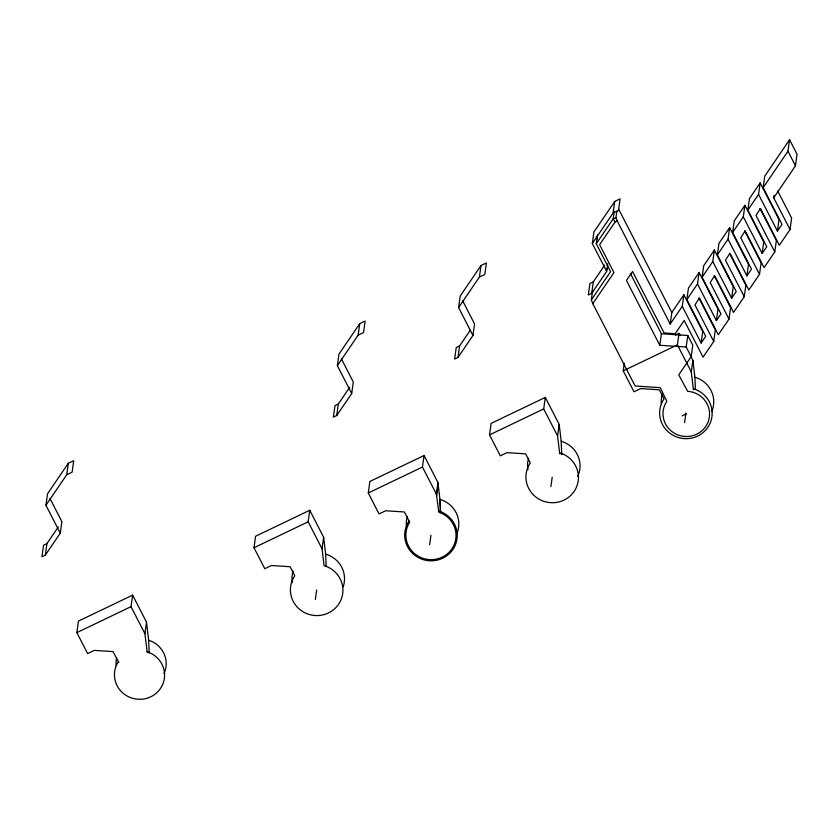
<?xml version="1.0" encoding="UTF-8"?>
<svg xmlns="http://www.w3.org/2000/svg" width="839" height="839" viewBox="0 0 839 839"><rect width="100%" height="100%" fill="white"/><g stroke="black" fill="none" stroke-linecap="round" stroke-linejoin="round"><path stroke-width="1.26" d="M45.935 505.277L47.54 493.762L68.326 463.254L73.706 460.674L72.102 472.2L66.732 474.769L45.935 505.277L60.282 533.184L45.306 555.156L41.95 556.771L43.544 545.245L46.911 543.641L58.321 526.892M45.306 555.156L46.911 543.641M66.732 474.769L68.326 463.254M60.282 533.184L61.887 521.669L49.931 498.408M118.886 662.464L112.961 651.599L94.262 650.382L87.623 653.571L76.852 632.616L78.447 621.091L132.625 595.145L146.5 622.139L148.66 640.251L149.195 653.057M147.224 652.228L144.895 633.655L131.02 606.66L132.625 595.145M144.895 633.655L146.5 622.139M323.644 537.264L322.04 548.779L324.064 565.675L324.934 565.916A26.271 25.495 7.9 0 1 340.949 599.969A26.271 25.495 7.9 0 1 304.997 612.827A26.271 25.495 7.9 0 1 294.007 576.991L294.793 575.837L290.105 566.724L271.406 565.507L264.767 568.695L253.997 547.741L255.591 536.226L309.769 510.269L323.644 537.264L325.658 554.149L326.161 566.388M322.04 548.779L308.165 521.795L309.769 510.269M337.362 365.647L338.966 354.131L359.763 323.623L365.133 321.043L363.528 332.569L358.159 335.139L337.362 365.647L351.709 393.554L336.733 415.525L333.377 417.14L334.981 405.615L338.337 404.01L349.748 387.261M336.733 415.525L338.337 404.01M315.349 599.497L316.66 590.058M358.159 335.139L359.763 323.623M351.709 393.554L353.313 382.039L341.358 358.777M437.927 482.509L436.332 494.024L438.849 512.241A25.097 24.352 7.9 0 1 455.913 533.111A25.097 24.352 7.9 0 1 443.349 556.582L440.999 557.715A25.097 24.352 7.9 0 1 412.201 551.349A25.097 24.352 7.9 0 1 409.306 522.812L409.684 522.267L404.388 511.968L385.688 510.752L379.05 513.929L368.279 492.986L369.873 481.46L424.052 455.514L437.927 482.509L440.097 500.621M436.332 494.024L422.447 467.029L424.052 455.514M458.618 307.556L460.212 296.031L481.009 265.523L486.379 262.953L484.785 274.479L479.415 277.048L458.618 307.556L472.965 335.464L457.989 357.435L454.633 359.04L456.227 347.524L459.583 345.909L470.28 330.22M429.641 544.742L430.952 535.303M436.595 496.269L438.199 484.743M457.989 357.435L459.583 345.909M479.415 277.048L481.009 265.523M472.965 335.464L474.559 323.938L462.604 300.687M559.183 424.408L557.578 435.934L559.603 452.819L560.473 453.07A26.271 25.495 7.9 0 1 576.487 487.113A26.271 25.495 7.9 0 1 540.536 499.971A26.271 25.495 7.9 0 1 529.535 464.135L530.321 462.981L525.644 453.878L506.945 452.661L500.296 455.839L489.525 434.896L491.13 423.37L545.298 397.413L559.183 424.408L561.197 441.293L561.752 454.717M557.578 435.934L543.703 408.939L545.298 397.413M550.887 486.651L552.198 477.213M592.324 243.499L593.918 231.973L614.714 201.465L620.084 198.895L618.49 210.411L613.12 212.991L592.324 243.499L606.67 271.406L591.694 293.377L588.338 294.982L589.932 283.456L593.288 281.852L604.699 265.114M630.425 273.556L661.384 333.754L687.802 335.485L692.773 345.144L691.168 356.669L678.772 374.865L687.644 391.32A23.293 22.601 7.9 0 1 708.934 419.29A23.293 22.601 7.9 0 1 677.042 434.571A23.293 22.601 7.9 0 1 666.837 401.283L660.241 387.649L635.133 386.013L592.795 303.655L591.338 299.911L610.603 271.637L596.256 243.73L597.483 234.91M591.694 293.377L593.288 281.852M591.338 299.911L592.565 291.081M613.12 212.991L614.714 201.465M614.211 211.365L613.162 218.927L596.256 243.73M606.67 271.406L607.74 263.719M682.275 306.319L701.131 342.994L702.725 331.468L683.879 294.804L682.275 306.319L670.204 324.032L617.2 220.93L615.952 217.595L616.833 211.292M691.147 356.974L692.888 360.351L691.284 371.876L693.308 388.761L694.178 389.002A26.271 25.495 7.9 0 1 710.193 423.055A26.271 25.495 7.9 0 1 674.241 435.913A26.271 25.495 7.9 0 1 663.24 400.077L664.027 398.924L659.349 389.81L640.65 388.593L634.001 391.782L623.23 370.838L624.3 363.151M691.168 356.669L686.197 347L659.779 345.28L661.384 333.754M670.204 324.032L671.808 312.507L683.879 294.804M691.284 371.876L677.409 344.881L679.003 333.356L675.468 335.044M701.131 342.994L705.704 336.271L686.858 299.607L688.452 288.081L699.128 272.423L717.985 309.088L716.38 320.613L697.524 283.949L699.128 272.423M686.197 347L687.802 335.485M716.38 320.613L720.963 313.891L702.117 277.227L703.711 265.701L714.388 250.043L733.234 286.707L731.639 298.233L712.783 261.558L714.388 250.043M684.593 422.583L685.903 413.155M731.639 298.233L736.223 291.511L717.376 254.836L718.971 243.31L729.647 227.652L748.493 264.327L746.899 275.853L728.042 239.178L729.647 227.652M659.779 345.28L626.45 280.446L632.554 271.49L664.173 332.989L675.185 333.712L684.194 320.477L703.051 357.152L713.737 341.473L715.331 329.947L698.897 297.971M746.899 275.853L751.482 269.12L732.636 232.455L734.23 220.93L744.906 205.272L763.752 241.936L762.158 253.462L743.302 216.798L744.906 205.272M713.737 341.473L694.944 304.924L699.422 298.034L718.299 334.771L728.997 319.093L730.591 307.567L714.157 275.591M762.158 253.462L766.741 246.739L747.885 210.065L749.489 198.549L760.165 182.892L779.011 219.556L777.417 231.082L758.561 194.407L760.165 182.892M728.997 319.093L710.203 282.544L714.681 275.653L733.559 312.391L744.256 296.702L745.85 285.187L729.993 254.343M777.417 231.082L782 224.349L763.144 187.684L764.749 176.159L789.562 139.694L797.05 154.25L795.456 165.776L773.736 197.857L790.034 229.55L779.337 245.24L760.449 208.502L755.981 215.392L774.775 251.941L764.077 267.62L745.189 230.882L740.722 237.773L759.515 274.322L748.818 290L729.93 253.273L725.462 260.163L744.256 296.702M759.515 274.322L761.109 262.796L744.665 230.819M773.736 197.857L774.093 195.298M763.144 187.684L787.968 151.219L789.562 139.694M774.775 251.941L776.369 240.415L759.924 208.439M790.034 229.55L791.628 218.025L777.659 190.862M118.257 661.898L117.88 662.443A25.097 24.352 7.9 0 0 120.774 690.979A25.097 24.352 7.9 0 0 149.573 697.345L151.922 696.213A25.097 24.352 7.9 0 0 164.486 672.742A25.097 24.352 7.9 0 0 147.423 651.872L147.066 651.777M409.075 521.082L408.289 522.225A26.271 25.495 7.9 0 0 419.28 558.071A26.271 25.495 7.9 0 0 455.231 545.214A26.271 25.495 7.9 0 0 439.227 511.161L438.346 510.92M617.2 220.93L615.134 221.926L599.623 244.673L613.97 272.581L592.795 303.655M606.293 269.927L608.432 266.792M686.858 299.607L697.524 283.949M702.117 277.227L712.783 261.558M717.376 254.836L728.042 239.178M732.636 232.455L743.302 216.798M747.885 210.065L758.561 194.407M615.952 217.595L613.162 218.927L615.134 221.926M76.852 632.616L131.02 606.66M253.997 547.741L308.165 521.795M368.279 492.986L422.447 467.029M489.525 434.896L543.703 408.939M623.23 370.838L677.409 344.881M682.159 415.85L686.281 413.879M148.66 640.251L149.017 640.356A25.097 24.352 7.9 0 1 163.962 673.654M692.888 360.351L694.902 377.235L695.783 377.487A26.271 25.495 7.9 0 1 711.787 411.529M561.197 441.293L562.078 441.545A26.271 25.495 7.9 0 1 577.714 476.405M325.658 554.149L326.539 554.39A26.271 25.495 7.9 0 1 343.182 586.776M787.968 151.219L795.456 165.776M618.804 209.404L671.808 312.507M679.003 333.356L680.167 335.6M596.309 236.619L597.504 238.947M693.308 388.761L693.685 389.883M559.603 452.819L559.98 453.941M695.405 389.474L694.902 377.235M440.58 512.251L440.139 501.858M440.444 511.633L439.951 499.394L440.821 499.635A26.271 25.495 7.9 0 1 456.836 533.688M661.363 403.926A26.271 25.495 7.9 0 1 662.307 394.236M527.909 469.746A26.271 25.495 7.9 0 1 528.601 458.293M116.16 665.61A25.097 24.352 7.9 0 1 116.611 657.996M292.371 582.602A26.271 25.495 7.9 0 1 293.063 571.149M406.412 526.074A26.271 25.495 7.9 0 1 407.345 516.394"/></g></svg>
